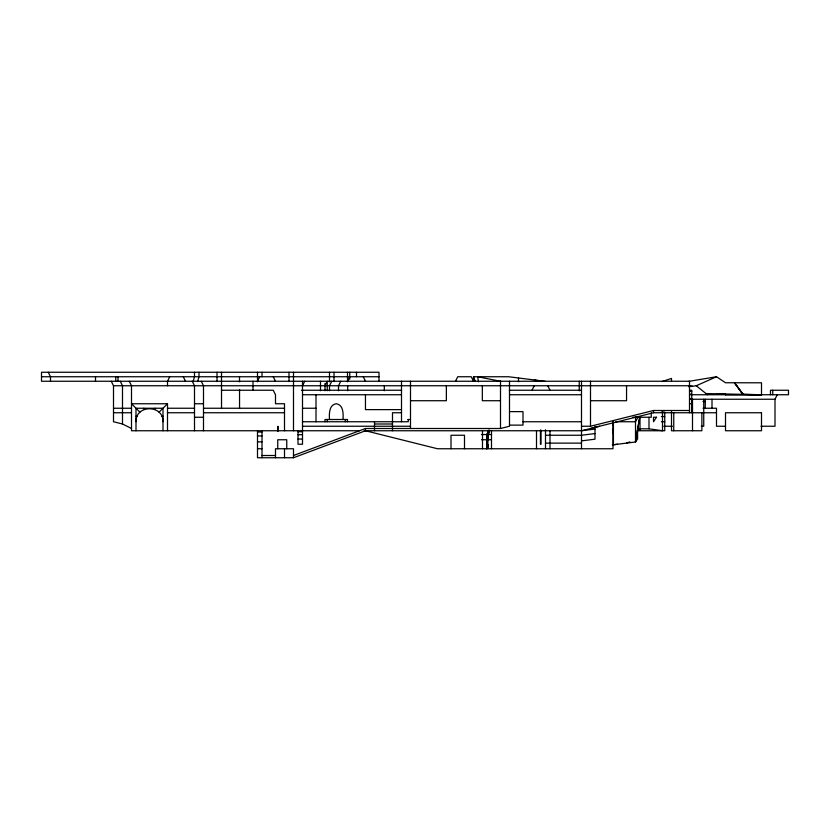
<?xml version="1.0" encoding="UTF-8"?>
<svg xmlns="http://www.w3.org/2000/svg" width="830" height="830" viewBox="0 0 830 830"><rect width="100%" height="100%" fill="white"/><g stroke="black" fill="none" stroke-linecap="round" stroke-linejoin="round"><path stroke-width="1.25" d="M612.955 425.5L612.997 421.754L612.997 448.75L437.503 448.75L365.501 430.749L293.498 457.745L257.497 457.745L257.497 430.749M488.984 430.365L487.034 434.547L486.577 448.75L487.034 434.547L488.414 430.189M639.702 417.438L635.5 441.996L612.353 444.89M637.606 430.749L637.606 438.925L635.5 441.996L639.588 417.708M488.393 444.953L487.708 448.75L488.165 434.547L489.555 430.189M135.996 421.754C135.456 404.459 163.541 404.459 163.002 421.754M193.12 381.593L194.5 376.747L194.5 372.255M197.613 381.593L199.003 376.747L199.003 372.255M488.414 437.472L487.708 439.755L491.329 439.755M154.702 409.232L155.127 408.246M489.15 432.461L488.165 434.547L491.516 434.547M169.745 376.747L167.504 381.25L167.504 385.753M257.497 381.25L259.749 376.747M302.504 385.753L304.745 381.25M324.997 385.753L327.248 381.25L327.248 390.754M331.751 381.25L329.5 385.753L329.5 390.754M340.746 381.25L338.505 385.753L338.505 390.754M347.5 381.25L349.752 376.747M455.504 381.25L457.745 376.747L471.253 376.747L473.505 381.25L473.505 376.747L508.562 376.747L545.403 381.354M531.999 390.245L534.25 385.753M761.006 426.247L775.002 426.247L775.002 399.251L777.254 394.748M638.249 416.67L635.5 421.754L615.87 421.754M590.825 428.415L599.499 426.247M488.362 438.095L487.034 434.547L489.026 431.517M159.059 412.188L167.504 403.754L167.504 430.749M688.755 386.749L696.246 385.753L716.498 376.747L725.503 382.755L761.504 382.796L761.504 394.748L725.503 394.707L725.213 393.98L716.498 393.794M162.016 416.546L163.002 416.12M626.505 443.127L629.835 441.861M293.498 455.504L365.501 428.498L500.5 428.498L509.496 426.247L509.496 381.25M662.039 381.541L671.501 378.439L671.501 380.949M581.498 426.247L590.504 426.247L653.501 410.497L689.502 410.497M364.069 430.749L581.498 430.749L653.501 412.749L716.498 412.749M688.454 381.427L716.498 376.747M617.499 444.247L613.422 444.756L613.422 421.754M581.498 430.749L594.996 429.058M594.996 433.561L581.498 435.252L545.497 435.252M581.498 440.875L594.996 439.184L594.996 426.413M41.5 376.747L378.999 376.747M111.251 381.25L113.503 385.753L689.502 385.753M221.496 390.245L273.246 390.245L275.498 394.748L275.498 403.754L284.503 403.754L284.503 430.749M301.425 390.245L401.564 390.245M509.361 390.245L581.498 390.245M689.502 390.245L691.753 390.245L691.753 412.749M689.502 391.231L691.753 391.231M689.502 394.188L691.753 394.188M302.504 394.748L401.502 394.748M509.496 394.748L581.498 394.748M690.57 394.748L788.5 394.748L788.5 390.245L770.499 390.245L770.499 394.748M689.502 398.545L691.753 398.545M690.404 399.251L775.002 399.251M410.497 400.724L446.364 400.724L446.364 385.753M500.5 400.724L482.334 400.724L482.334 385.753M590.504 400.724L626.546 400.724L626.546 385.753M703 401.502L705.251 401.502M167.504 403.754L131.503 403.754L139.938 412.188M194.5 403.754L203.495 403.754M689.502 403.754L691.753 403.754M113.503 408.246L131.503 408.246M167.504 408.246L194.5 408.246M203.495 408.246L284.503 408.246M302.504 408.246L316.002 408.246M703 408.246L716.498 408.246L716.498 426.247L725.503 426.247M401.502 409.626L365.459 409.626L365.459 394.748M509.496 411.628L523.004 411.628L523.004 425.126L509.496 425.126M661.375 412.188L664.747 412.188L664.747 430.749L637.305 430.749M113.503 412.749L131.503 412.749M167.504 412.749L194.5 412.749M203.495 412.749L284.503 412.749M401.502 412.749L392.497 412.749L392.497 430.749M661.375 416.546L664.747 416.546M194.5 417.251L203.495 417.251M632.927 417.251L651.249 417.251L651.249 412.749M407.924 419.503L410.497 419.503M302.504 421.754L408.246 421.754L408.246 419.503M523.004 421.754L581.498 421.754M661.375 421.754L664.747 421.754M374.496 423.995L392.497 423.995M302.504 426.247L410.497 426.247M663.782 426.247L672.383 426.247M701.309 426.247L703.747 426.247L703.747 399.251M637.43 428.82L648.998 428.82L662.496 430.749L662.496 411.462M637.43 430.106L640.003 430.106L640.003 416.608M359.504 430.749L131.503 430.749L131.503 385.753L129.252 381.25M298.001 431.735L302.504 431.735M257.497 432.015L262 432.015M481.379 434.547L487.034 434.547M298.001 434.692L302.504 434.692M257.497 435.958L262 435.958M298.001 439.049L302.504 439.049M481.514 439.755L486.577 439.755M257.497 441.861L262 441.861M545.497 443.127L581.498 443.127M257.497 448.75L262 448.75M262 455.504L275.498 455.504M734.498 382.755L742.902 394.354L734.498 382.755L743.203 394.364L761.504 394.748L706.029 393.565M500.936 381.375L477.686 376.747L478.485 381.79M541.834 381.468L534.375 379.974L536.429 381.364M688.942 385.473L692.5 386.251M131.503 428.498L122.498 423.995L113.503 421.754L113.503 385.753M135.996 416.12L136.981 416.546M696.246 385.753L707.502 394.748M741.252 391.76L743.192 394.333M547.748 385.753L550 390.245M363.25 376.747L365.501 381.25M273.246 376.747L275.498 381.25M201.254 381.25L203.495 385.753L203.495 430.749M192.249 381.25L194.5 385.753L194.5 430.749M183.254 376.747L185.505 381.25M120.246 381.25L122.498 385.753L122.498 423.995M48.254 372.255L50.495 376.747L50.495 381.25M143.87 408.246L144.296 409.232M473.505 376.747L475.3 381.478M725.213 393.98L725.503 394.707M612.955 429.245L612.997 433.001M772.751 390.245L772.751 394.748M712.005 399.251L712.005 408.246M705.251 399.251L705.251 408.246M701.879 412.749L701.879 430.749L671.501 430.749L671.501 411.462M692.5 399.251L692.5 430.749M689.502 412.749L689.502 381.25L41.5 381.25L41.5 372.255L378.999 372.255L378.999 381.25M673.753 412.749L673.753 430.749M653.501 410.497L653.501 412.749M648.998 417.251L648.998 428.82M635.5 416.691L635.5 441.996M590.504 381.25L590.504 426.247M581.498 381.25L581.498 448.75M579.247 381.25L579.247 390.889M550 430.749L550 448.75M545.497 429.753L545.497 448.75M541.004 430.106L541.004 444.247L540.434 444.247L540.434 430.106M536.502 430.749L536.502 448.75M518.501 377.992L518.501 381.717M500.5 381.25L500.5 428.498M491.495 430.749L491.495 448.75M482.5 430.749L482.5 448.75M464.499 448.75L464.499 435.252L451.001 435.252L451.001 448.75M410.497 381.25L410.497 428.498M401.502 381.25L401.502 421.754M384.332 385.753L384.332 390.754M374.496 421.754L374.496 430.749M365.501 428.498L365.501 430.749M356.495 372.255L356.495 376.747M349.752 372.255L349.752 379.269M347.687 385.753L347.687 390.754M347.5 372.255L347.5 381.79M347.5 421.754L347.5 419.503L324.997 419.503L324.997 421.754M345.249 419.503L345.249 421.754M342.998 419.503C343.361 413.931 343.537 404.791 336.254 403.754C328.971 404.791 329.137 413.931 329.5 419.503M334.002 372.255L334.002 381.593M329.5 372.255L329.5 381.79M327.248 419.503L327.248 421.754M324.997 383.502L324.997 390.754M320.505 381.25L320.505 390.754M316.002 394.748L316.002 421.754M302.504 381.25L302.504 444.247L298.001 444.247L298.001 430.749M293.498 372.255L293.498 430.749M293.498 457.745L293.498 448.75L275.498 448.75L275.498 457.745M288.996 372.255L288.996 381.593M286.755 448.75L286.755 439.755L277.749 439.755L277.749 448.75M284.503 448.75L284.503 457.745M277.894 431.247L277.894 426.247L277.749 431.247M262 372.255L262 376.747M262 430.749L262 457.745M257.497 372.255L257.497 381.79M253.005 381.25L253.005 390.245M239.497 376.747L239.497 381.79M239.548 389.498L239.548 408.246M221.496 372.255L221.527 408.246M217.004 372.255L217.004 381.593M163.002 430.749L163.002 408.246L135.996 408.246L135.996 430.749M117.995 376.747L117.995 381.25M115.754 376.747L115.754 381.25M95.502 376.747L95.502 381.25M656.499 417.251L653.501 421.754L653.501 417.251L656.499 417.251M761.504 412.749L725.503 412.749L725.503 430.749L761.504 430.749L761.504 412.749"/></g></svg>
